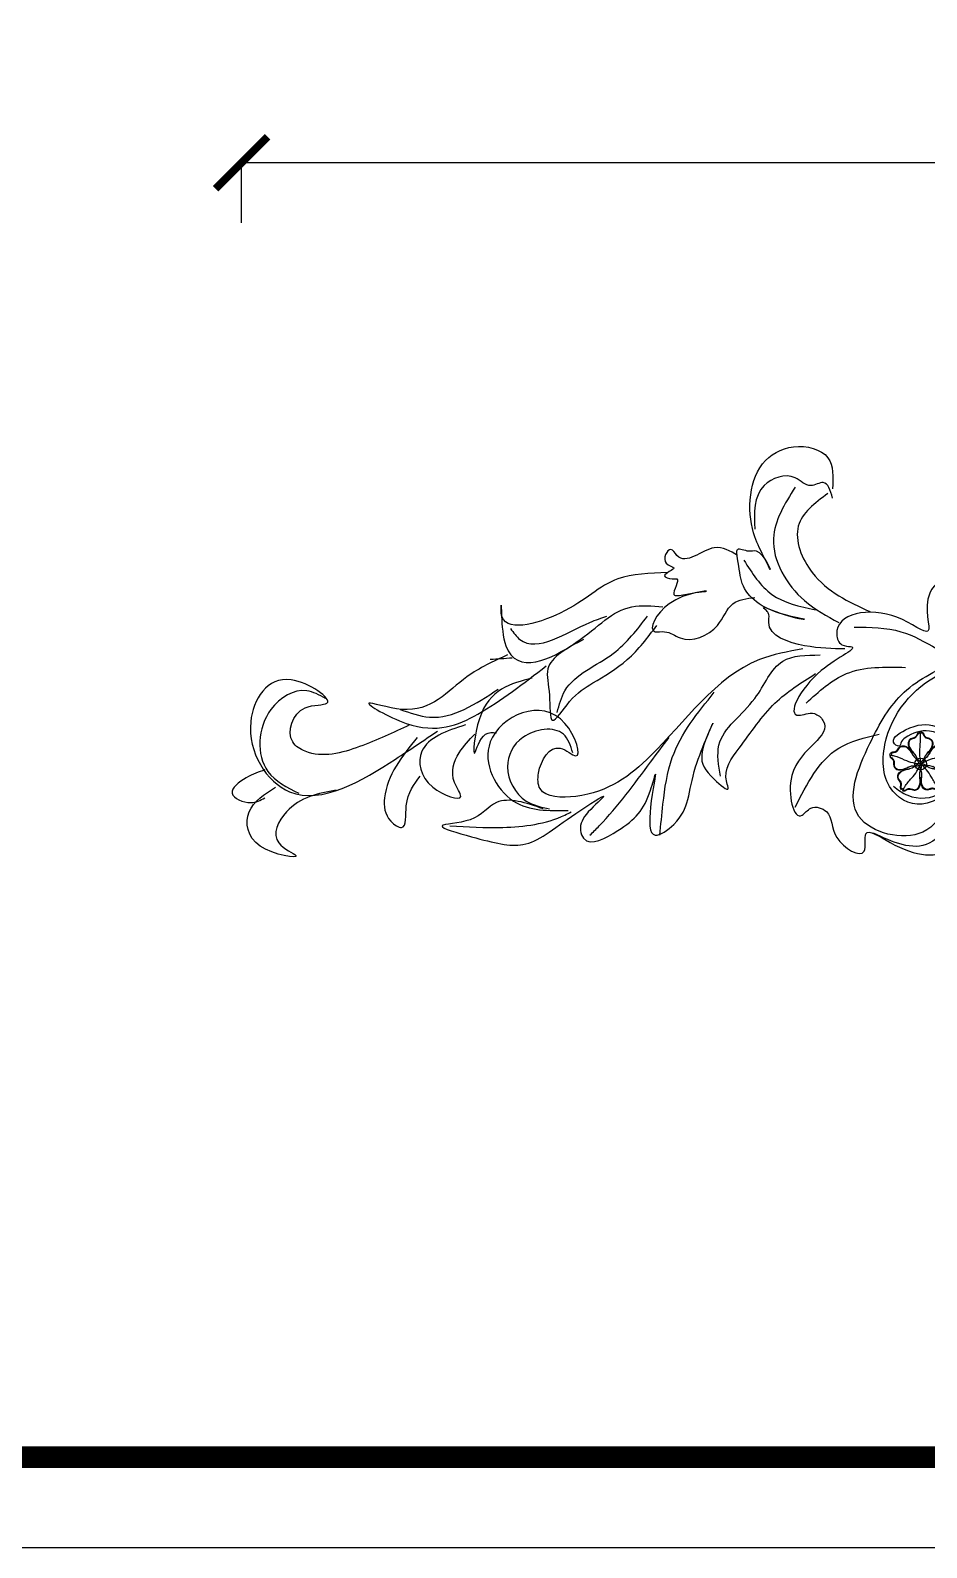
# Model space of a CAD drawing. Extents: x 3172 to 33391, y 13916 to 34175.
# Drawn here: x 17561 to 18424, y 20826 to 22288 of the extents above; entities that cross this region are included whole.
import ezdxf

# ---------------------------------------------------------------- set-up
doc = ezdxf.new("R2010")
doc.units = 0
doc.layers.get('0').update_dxf_attribs({"linetype": 'CONTINUOUS'})
doc.layers.get('DEFPOINTS').update_dxf_attribs({"linetype": 'CONTINUOUS'})
doc.dimstyles.new('ISO-25', dxfattribs={"dimtxt": 2.5, "dimasz": 2.5, "dimexe": 1.25, "dimexo": 0.625, "dimtad": 1, "dimdec": 4, "dimdsep": 46, "dimlunit": 6, "dimtxsty": 'Standard', "dimcen": 2.5, "dimadec": 0, "dimazin": 0, "dimtfac": 1, "dimtdec": 4, "dimtmove": 0, "dimatfit": 3, "dimfxl": 1, "dimtolj": 1, "dimtzin": 0, "dimarcsym": 0})

# ---------------------------------------------------------------- blocks, each defined once
blk = doc.blocks.new('A$C515E7A34')
blk.add_circle((14.91, 12.78), 2.8)
for points in [[(14.67, 28.39), (14.02, 28.16), (13.25, 27.2), (12.59, 26), (10.63, 25.08), (9.7, 24.54), (8.89, 22.96), (10.28, 19.38), (13.13, 15.61), (13.44, 14.33), (14.48, 12.87)], [(13.63, 27.5), (13.17, 26.46), (12.21, 25.35), (9.93, 24.46), (9.16, 22.61), (10.47, 19.34), (11.82, 17.84)], [(13.25, 26.96), (13.75, 27.66), (14.37, 27.66), (14.79, 27.39)], [(14.48, 28.04), (14.71, 26.16), (14.44, 20.92), (14.37, 16.64), (14.91, 12.95)], [(16.36, 26.99), (15.85, 27.68), (15.23, 27.67), (14.81, 27.39)], [(14.91, 28.39), (15.57, 28.17), (16.36, 27.22), (17.03, 26.04), (19.01, 25.15), (19.95, 24.63), (20.78, 23.06), (19.46, 19.46), (16.67, 15.64), (16.38, 14.36), (15.37, 12.88)], [(15.96, 27.52), (16.44, 26.49), (17.43, 25.39), (19.72, 24.55), (20.52, 22.71), (19.26, 19.42), (17.94, 17.89)], [(0, 17.36), (0.02, 16.67), (0.69, 15.64), (1.63, 14.65), (1.9, 12.49), (2.13, 11.45), (3.38, 10.19), (7.21, 10.4), (11.68, 11.95), (12.99, 11.85), (14.7, 12.38)], [(0.07, 17.59), (0.48, 18.15), (1.63, 18.6), (2.96, 18.88), (4.42, 20.49), (5.21, 21.21), (6.95, 21.53), (9.97, 19.15), (12.75, 15.32), (13.87, 14.65), (14.97, 13.23)], [(0.27, 17.07), (2.14, 16.71), (7.03, 14.84), (11.07, 13.44), (14.76, 12.81)], [(0.91, 15.57), (0.41, 16.26), (0.6, 16.84), (0.99, 17.16)], [(0.52, 16.1), (1.37, 15.34), (2.13, 14.08), (2.27, 11.64), (3.79, 10.34), (7.31, 10.57), (9.15, 11.39)], [(1.85, 18.53), (1.04, 18.26), (0.86, 17.67), (0.99, 17.18)], [(1.22, 18.32), (2.35, 18.46), (3.7, 19.06), (5.21, 20.97), (7.21, 21.17), (9.95, 18.95), (10.99, 17.23)], [(29.7, 17.84), (29.27, 18.39), (28.12, 18.83), (26.78, 19.08), (25.3, 20.67), (24.5, 21.38), (22.75, 21.66), (19.77, 19.23), (17.06, 15.36), (15.95, 14.67), (14.88, 13.23)], [(29.31, 17.92), (27.58, 17.11), (22.52, 15.75), (18.43, 14.5), (15.08, 12.85)], [(29.77, 17.62), (29.76, 16.92), (29.1, 15.88), (28.19, 14.87), (27.95, 12.71), (27.75, 11.66), (26.52, 10.39), (22.68, 10.53), (18.18, 12), (16.88, 11.88), (15.16, 12.39)], [(28.53, 18.56), (27.4, 18.67), (26.04, 19.25), (24.5, 21.13), (22.5, 21.3), (19.79, 19.04), (18.78, 17.29)], [(29.27, 16.35), (28.44, 15.57), (27.7, 14.3), (27.6, 11.86), (26.1, 10.53), (22.58, 10.7), (20.72, 11.49)], [(27.9, 18.76), (28.71, 18.49), (28.9, 17.91), (28.78, 17.42)], [(28.89, 15.81), (29.38, 16.51), (29.18, 17.09), (28.79, 17.4)], [(5.76, 0.14), (5.36, 0.7), (5.28, 1.93), (5.43, 3.29), (4.35, 5.17), (3.9, 6.14), (4.14, 7.9), (7.33, 10.04), (11.83, 11.49), (12.82, 12.35), (14.51, 12.96)], [(5.42, 1.46), (5.63, 2.58), (5.49, 4.04), (4.13, 6.07), (4.56, 8.03), (7.51, 9.96), (9.48, 10.41)], [(5.95, 0), (6.62, -0.2), (7.81, 0.13), (9.04, 0.71), (11.17, 0.3), (12.24, 0.19), (13.82, 0.99), (14.8, 4.71), (14.71, 9.44), (15.21, 10.65), (15.23, 12.44)], [(6.31, 0.17), (7.23, 1.83), (10.53, 5.91), (13.1, 9.32), (14.84, 12.63)], [(24.12, 0.16), (23.45, -0.05), (22.26, 0.25), (21.02, 0.81), (18.89, 0.37), (17.83, 0.24), (16.23, 1.02), (15.19, 4.71), (15.19, 9.44), (14.68, 10.64), (14.63, 12.44)], [(24.26, 0.69), (22.96, 2.08), (20.1, 6.47), (17.65, 9.98), (15.04, 12.65)], [(24.3, 0.29), (24.7, 0.87), (24.76, 2.1), (24.58, 3.45), (25.63, 5.35), (26.06, 6.33), (25.79, 8.08), (22.56, 10.17), (18.04, 11.54), (17.04, 12.39), (15.34, 12.96)], [(24.63, 1.62), (24.39, 2.74), (24.51, 4.21), (25.83, 6.26), (25.37, 8.21), (22.38, 10.08), (20.41, 10.51)], [(5.41, 2.12), (5.42, 1.27), (5.93, 0.91), (6.43, 0.89)], [(7.94, 0.31), (7.13, 0.05), (6.63, 0.41), (6.45, 0.88)], [(7.31, 0.1), (8.3, 0.67), (9.73, 1.01), (12.09, 0.39), (13.8, 1.43), (14.67, 4.85), (14.46, 6.86)], [(22.75, 0.24), (21.76, 0.79), (20.32, 1.1), (17.97, 0.44), (16.24, 1.45), (15.32, 4.86), (15.49, 6.87)], [(22.12, 0.44), (22.94, 0.18), (23.43, 0.55), (23.61, 1.02)], [(24.62, 2.29), (24.62, 1.43), (24.12, 1.07), (23.62, 1.04)]]:
    blk.add_spline(points, degree=3)
blk = doc.blocks.new('_ARCHTICK')
at = {"color": 0, "linetype": 'ByBlock', "const_width": 0.15}
blk.add_lwpolyline([(-0.5, -0.5), (0.5, 0.5)], dxfattribs=at)
blk = doc.blocks.new('*D278')
at = {"color": 0, "linetype": 'ByBlock'}
for p, q in [((28199.1, 21405.2), (28199.1, 21464.4)), ((28199.1, 21463.2), (30699.1, 21463.2)), ((30699.1, 21405.2), (30699.1, 21464.4))]:
    blk.add_line(p, q, dxfattribs=at)
at = {"layer": 'DEFPOINTS', "color": 0, "linetype": 'ByBlock'}
for p in [(30699.1, 21463.2), (28199.1, 21404.6), (30699.1, 21404.6)]:
    blk.add_point(p, dxfattribs=at)
at = {"color": 0, "linetype": 'ByBlock', "xscale": 50, "yscale": 50, "zscale": 50, "rotation": 180}
blk.add_blockref('_ARCHTICK', (28199.1, 21463.2), dxfattribs=at)
at = {"color": 0, "linetype": 'ByBlock', "xscale": 50, "yscale": 50, "zscale": 50}
blk.add_blockref('_ARCHTICK', (30699.1, 21463.2), dxfattribs=at)
at = {"color": 0, "linetype": 'ByBlock', "insert": (29449.1, 21510.5), "char_height": 80, "attachment_point": 5}
blk.add_mtext('\\A1;2,500', dxfattribs=at)
blk = doc.blocks.new('A$C669F5B95')
for points in [[(608.76335, 228.68334), (569.81589, 231.67704), (535.36237, 254.12981), (535.36237, 261.61405), (533.86439, 264.60776), (530.86844, 267.60146), (550.34218, 261.61405), (569.81589, 257.1235), (550.34218, 261.61405), (509.89675, 291.55106), (505.40281, 315.50068), (505.40281, 324.48178), (515.88866, 322.98492), (523.37855, 322.98492), (536.86035, 305.02272), (532.36642, 314.00383), (521.88057, 336.45658), (529.37046, 406.80856), (559.33005, 423.2739), (592.28559, 412.79595), (596.77952, 382.85894)], [(596.77952, 373.87783), (587.79165, 388.84635), (575.80783, 385.85265), (560.82802, 393.33689), (530.86844, 385.85265), (521.88057, 343.94082)], [(560.82802, 384.35579), (539.85633, 334.95973), (569.81589, 275.08571), (602.77143, 254.12981)], [(592.28559, 378.36839), (563.82398, 346.93453), (577.30581, 302.02901), (632.73102, 264.60776)], [(505.40281, 318.49437), (482.93312, 325.97863), (446.98162, 318.49437), (440.98971, 324.48178), (436.49577, 311.01012), (443.98566, 306.51957), (434.9978, 299.03531), (442.48769, 296.04162), (446.98162, 296.04162), (443.98566, 281.0731), (454.47151, 281.0731), (475.44323, 284.06682), (439.49173, 272.092), (426.0099, 245.1487), (434.9978, 245.1487), (449.97758, 239.16129), (485.92907, 251.13609), (500.90885, 272.092), (521.88057, 278.07941)], [(511.39473, 314.00383), (538.35833, 281.0731), (580.30176, 266.10461)], [(437.99375, 302.02901), (390.0584, 296.04162), (334.63319, 263.11091), (277.70998, 263.11091), (277.70998, 269.0983), (282.20391, 231.67704), (349.61297, 234.67075), (403.54023, 269.0983), (433.49982, 269.0983)], [(895.91783, 250.71841), (844.5228, 278.88155), (834.57538, 282.19486), (834.57538, 268.94162), (847.83859, 255.68838), (789.81194, 270.59827), (773.2329, 287.16483), (758.31174, 278.88155), (756.65386, 249.06175), (735.10108, 273.91159), (716.86413, 282.19486), (710.23251, 295.44811), (690.33767, 282.19486), (688.67976, 245.74845), (658.83748, 259.00169), (600.8108, 242.43513), (605.78453, 232.4952), (614.07404, 230.83854), (585.88967, 207.64537), (564.33689, 164.57232), (579.25805, 166.22897), (587.54758, 159.60235), (557.7053, 106.58938), (567.65272, 68.4863), (575.94225, 75.11291), (590.86338, 71.79961), (600.8108, 46.94977), (627.33728, 33.69653), (628.99519, 50.26309), (652.20586, 41.97981), (709.70486, 38.13564), (715.20622, 63.51633), (708.13847, 85.61386), (687.77533, 79.87474), (654.88101, 91.35299), (647.23215, 136.40918), (700.28509, 204.33205), (769.91708, 215.92864), (819.65422, 207.64537)], [(286.69785, 248.1424), (295.68574, 237.66444), (363.0948, 254.12981), (379.57256, 260.1172)], [(357.10286, 237.66444), (322.64934, 209.22428), (324.14732, 183.77783), (327.1433, 159.82821), (343.62106, 177.79042), (366.09076, 195.75263), (399.0463, 218.20539), (427.50788, 251.13609)], [(331.63724, 167.31247), (339.12713, 188.26838), (385.56447, 224.1928), (418.52001, 260.1172)], [(617.75124, 249.63925), (662.6906, 245.1487), (697.14412, 228.68334)], [(283.70189, 222.69595), (244.75444, 201.74003), (181.83931, 170.30617), (150.38177, 176.29357), (186.33327, 156.83452), (255.24028, 165.81562), (321.15137, 212.21799)], [(568.31791, 228.68334), (526.3745, 218.20539), (421.51597, 125.40066), (349.61297, 86.48254), (315.15945, 93.9668), (313.66148, 108.9353), (334.63319, 132.88491), (349.61297, 125.40066), (339.12713, 156.83452), (267.22413, 138.87231), (289.6938, 81.992), (342.12308, 73.01089)], [(288.19582, 219.70223), (267.22413, 218.20539)], [(488.92503, 105.9416), (487.42705, 135.87861), (521.88057, 180.78412), (548.8442, 216.70854), (584.7957, 222.69595)], [(318.15541, 74.50774), (273.21604, 80.49515), (247.75039, 64.02979), (220.78679, 58.04238), (249.24837, 47.56443), (298.6817, 40.08019), (349.61297, 70.0172), (376.5766, 86.48254), (361.5968, 71.51404), (354.10691, 53.55184), (357.10286, 46.06758), (390.0584, 53.55184), (421.51597, 92.46995), (426.0099, 107.43845), (421.51597, 76.00459), (426.0099, 49.06129), (443.98566, 59.53924), (464.95736, 114.9227), (481.43514, 156.83452), (470.94929, 126.89751), (482.93312, 102.9479), (496.41492, 93.9668), (494.91694, 99.95421), (506.90079, 132.88491), (541.35431, 176.29357), (580.30176, 204.73374)], [(571.31387, 176.29357), (610.26135, 204.73374), (667.18454, 210.72113)], [(709.12795, 78.99829), (683.66232, 52.05499), (622.24517, 67.02348), (632.73102, 137.37546), (665.68656, 186.77153), (718.11584, 218.20539)], [(189.32923, 155.33767), (141.39388, 134.38176), (88.96462, 129.8912), (76.98077, 138.87231), (88.96462, 171.80303), (109.93631, 176.29357), (75.4828, 198.74633), (36.53534, 158.33137), (73.98482, 90.9731), (175.8474, 122.40696), (216.29283, 149.35026)], [(307.66956, 200.24318), (256.73829, 161.32508), (252.24433, 128.39435), (262.7302, 146.35656), (273.21604, 147.85341)], [(108.43834, 180.78412), (90.4626, 188.26838), (56.00908, 170.30617), (53.01313, 110.43216), (82.97271, 89.47624)], [(180.34133, 170.30617), (208.80294, 162.82193), (274.71402, 189.76522)], [(430.50384, 49.06129), (433.49982, 78.99829), (442.48769, 123.90381), (482.93312, 186.77153)], [(243.25646, 155.33767), (201.31305, 129.8912), (211.7989, 95.46365), (238.76253, 86.48254), (232.77061, 99.95421), (237.26455, 128.39435), (252.24433, 146.35656)], [(346.61702, 128.39435), (337.62915, 146.35656), (298.6817, 143.36287), (283.70189, 114.9227), (301.67765, 81.992), (324.14732, 74.50774)], [(560.82802, 76.00459), (602.77143, 132.88491), (641.71889, 146.35656)], [(655.44709, 96.29383), (669.13508, 87.5401), (701.71253, 90.27564), (715.6743, 116.81036), (714.03174, 131.58226), (690.13449, 149.44547), (666.67124, 142.79797), (662.56483, 137.874), (661.74355, 135.13846), (656.54212, 137.05333), (666.94501, 150.45747), (696.57253, 153.81084), (717.04311, 139.78887), (719.7807, 102.58556), (705.81894, 86.17232), (698.70117, 83.71035)], [(196.81912, 143.36287), (165.36155, 84.98569), (171.35346, 62.53294), (181.83931, 56.54553), (186.33327, 77.50144), (199.81507, 105.9416)], [(363.0948, 49.06129), (372.08267, 58.04238), (421.51597, 119.41325), (439.49173, 143.36287)], [(50.01717, 111.92901), (32.04141, 104.44475), (18.55961, 89.47624), (36.53534, 80.49515), (50.01717, 84.98569)], [(118.92421, 92.46995), (70.98886, 71.51404), (63.49897, 41.57703), (79.97676, 29.60223), (45.52324, 38.58332), (35.03736, 71.51404), (60.50302, 95.46365)], [(708.13847, 85.61386), (709.70486, 66.30953), (689.86386, 41.26608), (636.08426, 51.1791)], [(228.27668, 58.04238), (279.20796, 56.54553), (339.12713, 68.52033), (345.11904, 71.51404)]]:
    blk.add_spline(points, degree=3)
at = {"xscale": 2, "yscale": 2, "zscale": 2}
blk.add_blockref('A$C515E7A34', (651.82362, 92.12602), dxfattribs=at)
dim = blk.add_linear_dim(base=(2527.65168, 696.99549), p1=(27.65168, 638.41921), p2=(2527.65168, 638.41921), dimstyle='ISO-25', override={"dimtxt": 80, "dimasz": 50, "dimblk1": 'ARCHTICK', "dimblk2": 'ARCHTICK', "dimsah": 1})
dim.commit()
dim.dimension.update_dxf_attribs({"geometry": '*D278', "text_midpoint": (1277.65168, 744.28716), "insert": (-28171.44602, -20766.1629)})

msp = doc.modelspace()

# ---------------------------------------------------------------- linework, layer by layer
msp.add_lwpolyline([(20603.39386, 20825.91793), (20603.39386, 25929.19584), (13771.04168, 25929.19584), (13771.04168, 20825.91793)], close=True)
at = {"const_width": 20.9008}
msp.add_lwpolyline([(20516.3072, 20913.00458), (20516.3072, 25842.10918), (13880.30419, 25842.10918), (13880.30419, 20913.00458)], close=True, dxfattribs=at)

# ---------------------------------------------------------------- block references
msp.add_blockref('A$C669F5B95', (17736.33571, 21463.25302))

doc.saveas('drawing.dxf')
